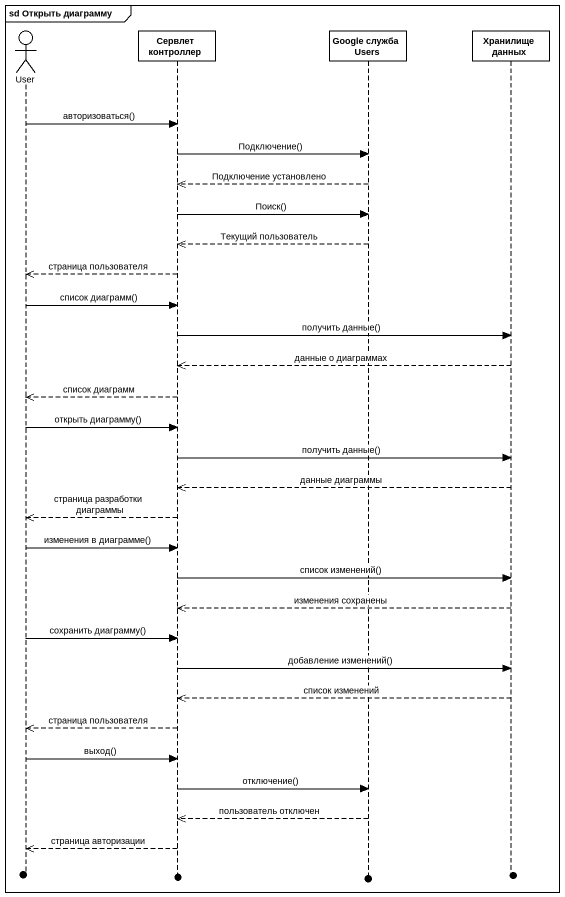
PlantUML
@startuml
mainframe sd Открыть диаграмму
hide footbox
actor User
participant "Сервлет контроллер" as Сервлет_контроллер
participant "Google служба Users" as Google_служба_Users
participant "Хранилище данных" as Хранилище_данных

User -> Сервлет_контроллер : авторизоваться()
Сервлет_контроллер -> Google_служба_Users : Подключение()
Google_служба_Users -->> Сервлет_контроллер : Подключение установлено
Сервлет_контроллер -> Google_служба_Users : Поиск()
Google_служба_Users -->> Сервлет_контроллер : Текущий пользователь
Сервлет_контроллер -->> User : страница пользователя
User -> Сервлет_контроллер : список диаграмм()
Сервлет_контроллер -> Хранилище_данных : получить данные()
Хранилище_данных -->> Сервлет_контроллер : данные о диаграммах
Сервлет_контроллер -->> User : список диаграмм
User -> Сервлет_контроллер : открыть диаграмму()
Сервлет_контроллер -> Хранилище_данных : получить данные()
Хранилище_данных -->> Сервлет_контроллер : данные диаграммы
Сервлет_контроллер -->> User : страница разработки диаграммы
User -> Сервлет_контроллер : изменения в диаграмме()
Сервлет_контроллер -> Хранилище_данных : список изменений()
Хранилище_данных -->> Сервлет_контроллер : изменения сохранены
User -> Сервлет_контроллер : сохранить диаграмму()
Сервлет_контроллер -> Хранилище_данных : добавление изменений()
Хранилище_данных -->> Сервлет_контроллер : список изменений
Сервлет_контроллер -->> User : страница пользователя
User -> Сервлет_контроллер : выход()
Сервлет_контроллер -> Google_служба_Users : отключение()
Google_служба_Users -->> Сервлет_контроллер : пользователь отключен
Сервлет_контроллер -->> User : страница авторизации
@enduml
